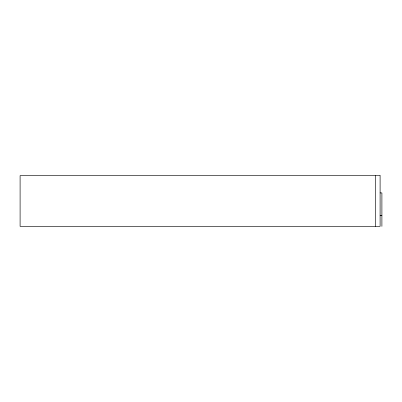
<?xml version="1.0" encoding="UTF-8"?>
<svg xmlns="http://www.w3.org/2000/svg" width="402" height="402" viewBox="0 0 402 402"><rect width="100%" height="100%" fill="white"/><g stroke="black" fill="none" stroke-linecap="round" stroke-linejoin="round"><path stroke-width="0.6" d="M380.101 192.915L381.9 192.915L381.9 226.381M380.101 215.336L381.9 215.336M375.589 175.619L375.589 226.381M380.101 175.619L20.1 175.619L20.1 226.381L380.101 226.381L380.101 175.619"/></g></svg>
